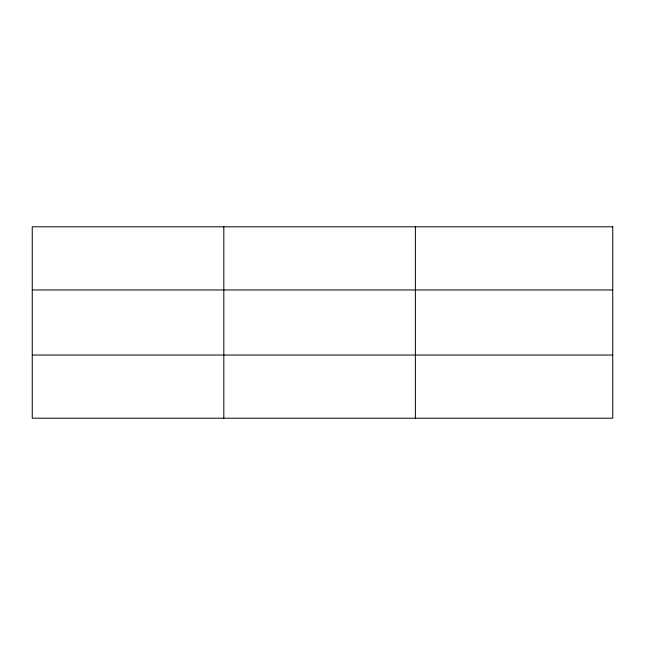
<?xml version="1.0" encoding="UTF-8"?>
<svg xmlns="http://www.w3.org/2000/svg" width="645" height="645" viewBox="0 0 645 645"><rect width="100%" height="100%" fill="white"/><g stroke="black" fill="none" stroke-linecap="round" stroke-linejoin="round"><path stroke-width="0.97" d="M223.815 226.798L223.815 418.202M415.38 226.798L415.38 418.202M32.25 289.96L612.75 289.96M32.25 355.04L612.75 355.04M612.75 226.798L612.75 418.202L32.25 418.202L32.25 226.798L612.75 226.798"/></g></svg>
